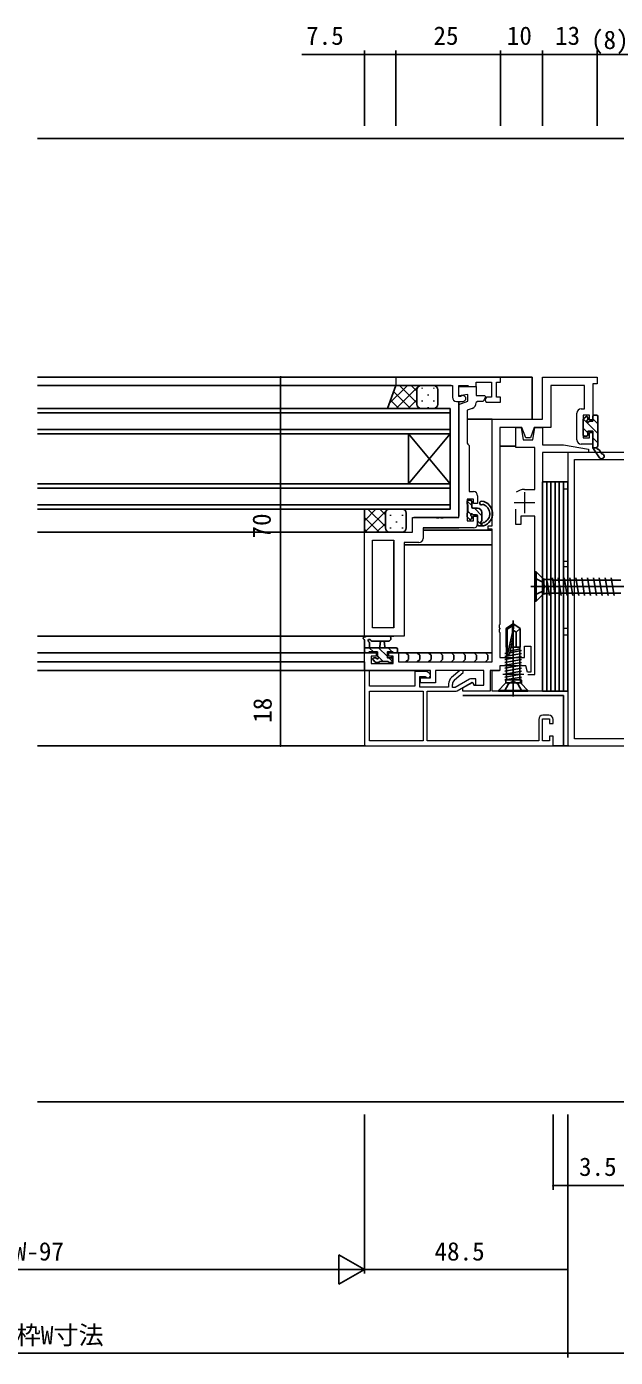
# Model space of a CAD drawing. Units: millimetres, scale not verified. Extents: x -567 to 567, y -403 to 403.
# Drawn here: x 210.7 to 351.2, y -236.6 to 81 of the extents above; entities that cross this region are included whole.
import ezdxf
from ezdxf.enums import TextEntityAlignment as Align

# ---------------------------------------------------------------- set-up
doc = ezdxf.new("R2010")
doc.units = ezdxf.units.MM
doc.header["$LTSCALE"] = 2
doc.layers.add('0-2_YKK_11', color=7, linetype='Continuous', lineweight=18)
for name, color, linetype in [('0-3_YKK_12', 2, 'Continuous'), ('0-4_YKK_13', 4, 'Continuous'), ('0-6_YKK_D', 6, 'Continuous')]:
    doc.layers.add(name, color=color, linetype=linetype)
doc.styles.add('ＭＳ ゴシック', font='')
doc.styles.get('ＭＳ ゴシック').set_extended_font_data('MS Gothic')

msp = doc.modelspace()

# ---------------------------------------------------------------- linework, layer by layer
at = {"layer": '0-2_YKK_11'}
for p, q in [((313.29, -8.426), (314.79, -8.426)), ((341.99, -17.626), (341.99, -11.226)), ((298.29, -41.556), (298.29, -62.496)), ((292.49, -77.626), (305.29, -77.626)), ((335.29, -83.326), (333.89, -83.326))]:
    msp.add_line(p, q, dxfattribs=at)
at = {"layer": '0-2_YKK_11', "color": 2}
for p, q in [((329.49, -30.126), (329.49, -35.126)), ((331.99, -32.626), (326.99, -32.626)), ((326.79, -71.126), (326.79, -76.126)), ((329.29, -73.626), (324.29, -73.626))]:
    msp.add_line(p, q, dxfattribs=at)
at = {"layer": '0-2_YKK_11'}
for points in [[(298.19, -69.226), (297.09, -69.226), (297.09, -68.426), (299.39, -68.426), (299.39, -70.626), (321.79, -70.626), (321.79, -38.926), (320.79, -38.926), (320.79, -38.126), (321.79, -38.126), (321.79, -12.626), (333.79, -12.626), (333.79, -2.626), (346.79, -2.626), (346.79, -4.256), (345.79, -4.256), (345.79, -12.826), (344.99, -12.826), (344.99, -11.726), (343.49, -11.726), (343.49, -17.126), (344.99, -17.126), (344.99, -15.826), (345.79, -15.826), (345.79, -18.626), (342.99, -18.626)], [(323.79, -2.626), (298.79, -2.626), (298.79, -4.626), (307.832, -4.626), (308.015, -4.506), (308.565, -4.506), (308.748, -4.626), (308.832, -4.626), (309.015, -4.506), (309.565, -4.506), (309.748, -4.626), (312.29, -4.626), (312.29, -7.426)], [(314.37, -7.166), (314.19, -7.226), (313.79, -7.226), (313.79, -4.626), (315.99, -4.626), (316.19, -4.826), (317.99, -4.826), (317.99, -3.826), (321.59, -3.826), (321.59, -7.426), (320.417, -7.426), (320.052, -8.059), (320.379, -8.626), (323.79, -8.626), (323.79, -7.426), (322.79, -7.426), (322.79, -3.826), (323.79, -3.826), (323.79, -2.626)], [(313.79, -36.126), (313.79, -9.126), (315.99, -8.326), (315.99, -6.738), (313.79, -7.126), (313.79, -4.826), (317.99, -4.826), (317.99, -7.026), (320.017, -7.026), (320.213, -7.367), (319.602, -8.426), (318.29, -8.426), (317.99, -8.718)], [(342.99, -10.226), (343.79, -10.226), (343.79, -4.626), (335.79, -4.626), (335.79, -14.626), (331.8, -14.626), (330.89, -17.126), (329.79, -17.126), (328.88, -14.626), (323.59, -14.626)], [(317.004, -10.085), (315.79, -10.527), (315.79, -18.426), (315.99, -18.626), (316.29, -18.926), (316.29, -29.926), (317.29, -29.926)], [(323.59, -14.626), (323.59, -61.668), (323.47, -61.851), (323.47, -62.401), (323.59, -62.585), (323.59, -62.668), (323.47, -62.851), (323.47, -63.401), (323.59, -63.585), (323.59, -69.526), (329.49, -69.526), (329.49, -66.826), (330.99, -66.826), (330.99, -73.026), (330.19, -73.026), (329.79, -71.526), (323.59, -71.526), (323.59, -72.626), (321.29, -72.626), (321.29, -77.626), (314.79, -77.626), (314.79, -76.826), (317.059, -75.517), (317.411, -76.126), (319.79, -76.126), (319.79, -72.626), (308.29, -72.626), (308.29, -75.626), (304.69, -75.626), (304.69, -74.426), (307.09, -74.426), (307.09, -72.626), (291.29, -72.626), (291.29, -68.426), (294.09, -68.426), (294.09, -69.226), (292.92, -69.226), (292.92, -70.996), (298.19, -70.996), (298.19, -69.226)], [(329.49, -29.426), (331.99, -29.426), (331.99, -19.426), (327.39, -19.426), (327.39, -14.626), (328.661, -14.626), (329.19, -17.626), (331.461, -17.626), (331.99, -14.626), (333.79, -14.626), (333.79, -18.826), (338.79, -18.826), (344.79, -19.826), (344.79, -20.626), (333.79, -20.626), (333.79, -66.668), (333.67, -66.851), (333.67, -67.401), (333.79, -67.585), (333.79, -67.668), (333.67, -67.851), (333.67, -68.401), (333.79, -68.585), (333.79, -77.626), (327.248, -77.626), (327.065, -77.506), (326.515, -77.506), (326.332, -77.626), (321.79, -77.626), (321.79, -72.626), (323.541, -72.626)], [(364.79, -20.626), (339.79, -20.626), (339.79, -27.626), (338.79, -27.626), (338.79, -29.256), (339.79, -29.256), (339.79, -46.626), (338.79, -46.626), (338.79, -47.826), (339.79, -47.826), (339.79, -62.626), (338.79, -62.626), (338.79, -64.126), (339.79, -64.126), (339.79, -90.626), (364.79, -90.626)], [(363.16, -88.996), (341.42, -88.996), (341.42, -22.256), (363.16, -22.256)], [(318.29, -30.926), (318.29, -32.826), (317.29, -32.826), (317.29, -31.726), (315.79, -31.726), (315.79, -36.926), (317.29, -36.926), (317.29, -35.826), (318.29, -35.826), (318.29, -37.626)], [(330.277, -73.626), (331.99, -73.626), (331.99, -53.085), (332.11, -52.901), (332.11, -52.351), (331.99, -52.168), (331.99, -35.826), (328.59, -35.826), (328.59, -37.826), (327.39, -37.826), (327.39, -34.176)], [(304.29, -42.126), (300.79, -42.126), (300.79, -64.426), (291.29, -64.426), (291.29, -39.626), (302.79, -39.626), (302.79, -36.126), (308.332, -36.126), (308.515, -36.246), (309.065, -36.246), (309.248, -36.126), (309.332, -36.126), (309.515, -36.246), (310.065, -36.246), (310.248, -36.126), (313.79, -36.126)], [(317.29, -38.626), (305.29, -38.626), (305.29, -41.126)], [(306.79, -73.307), (306.131, -72.926), (303.29, -72.926), (303.29, -76.426), (292.49, -76.426), (292.49, -72.626), (291.29, -72.626), (291.29, -90.626)], [(312.814, -74.891), (314.89, -73.113), (314.89, -72.626), (314.075, -72.626), (312.089, -74.328)], [(311.39, -75.847), (311.39, -76.626), (304.49, -76.626), (304.49, -74.126), (305.81, -74.126), (306.19, -74.346)], [(316.344, -74.76), (312.939, -76.726), (312.29, -76.726), (312.29, -76.031)], [(313.412, -77.492), (317.007, -75.417), (317.44, -76.167), (317.89, -76.046), (317.89, -74.626), (316.844, -74.626)], [(332.89, -84.326), (332.89, -89.426), (306.29, -89.426), (306.29, -77.626), (312.912, -77.626)], [(291.29, -90.626), (336.29, -90.626), (336.29, -88.326), (335.49, -88.326), (335.49, -89.426), (333.79, -89.426), (333.79, -84.226), (335.49, -84.226), (335.49, -85.326), (336.29, -85.326), (336.29, -84.326)]]:
    msp.add_lwpolyline(points, dxfattribs=at)
for points in [[(298.29, -41.556), (298.29, -62.496), (293.22, -62.496), (293.22, -41.556)], [(292.49, -77.626), (305.29, -77.626), (305.29, -89.426), (292.49, -89.426)]]:
    msp.add_lwpolyline(points, close=True, dxfattribs=at)
for centre, radius, start, end in [((313.29, -7.426), 1, 180.00001, 269.99999), ((314.79, -7.726), 0.7, 269.99999, 126.8699), ((316.491, -8.675), 1.5, 290.00003, 358.37985), ((342.99, -11.226), 1, 90.00001, 179.99999), ((342.99, -17.626), 1, 180.00001, 269.99999), ((317.29, -30.926), 1, 0.00005, 90.00003), ((329.49, -32.626), 3.2, 90.00001, 128.36652), ((317.29, -37.626), 1, 270.00005, 0.00003), ((304.29, -41.126), 1, 270.00005, 0.00003), ((306.49, -73.826), 0.6, 239.99998, 60), ((313.39, -75.847), 2, 130.58716, 180.00001), ((313.79, -76.031), 1.5, 130.58716, 180.00001), ((316.844, -75.626), 1, 90.00004, 120.00005), ((312.912, -76.626), 1, 270.00004, 300.00005), ((333.89, -84.326), 1, 90.00001, 179.99999), ((335.29, -84.326), 1, 0.00001, 89.99999)]:
    msp.add_arc(centre, radius, start, end, dxfattribs=at)
at = {"layer": '0-3_YKK_12'}
for p, q in [((213.29, 54.374), (371.79, 54.374)), ((313.79, -2.626), (213.29, -2.626)), ((213.29, -2.626), (331.29, -2.626)), ((331.29, -12.626), (331.29, -2.626)), ((311.996, -4.626), (213.29, -4.626)), ((313.79, -35.826), (313.79, -8.426)), ((311.79, -10.126), (213.29, -10.126)), ((213.29, -11.126), (311.79, -11.126)), ((315.79, -12.626), (321.79, -12.626)), ((311.79, -15.126), (213.29, -15.126)), ((301.79, -16.126), (301.79, -28.126)), ((311.79, -16.126), (301.79, -28.126)), ((311.79, -28.126), (301.79, -16.126)), ((311.79, -16.126), (311.79, -28.126)), ((323.59, -19.126), (327.39, -19.126)), ((311.79, -28.126), (213.29, -28.126)), ((213.29, -29.126), (311.79, -29.126)), ((311.79, -33.126), (213.29, -33.126)), ((303.088, -36.126), (313.49, -36.126)), ((298.29, -39.626), (213.29, -39.626)), ((305.29, -39.126), (321.773, -39.126)), ((305.588, -38.626), (313.79, -38.626)), ((298.29, -41.856), (298.29, -62.196)), ((300.79, -42.626), (321.79, -42.626)), ((298.29, -64.426), (213.29, -64.426)), ((213.29, -68.426), (294.39, -68.426)), ((296.79, -68.426), (321.79, -68.426)), ((291.29, -70.626), (213.29, -70.626)), ((213.29, -72.626), (306.79, -72.626)), ((291.29, -70.626), (291.29, -72.626)), ((291.59, -90.626), (213.29, -90.626)), ((336.29, -90.626), (340.09, -90.626)), ((213.29, -175.626), (354.79, -175.626))]:
    msp.add_line(p, q, dxfattribs=at)
for points in [[(213.29, -16.126), (311.79, -16.126), (311.79, -10.126)], [(213.29, -34.126), (311.79, -34.126), (311.79, -28.126)]]:
    msp.add_lwpolyline(points, dxfattribs=at)
at = {"layer": '0-4_YKK_13'}
for p, q in [((297.213, -8.958), (301.544, -4.626)), ((298.262, -6.077), (302.312, -10.126)), ((298.873, -10.126), (304.373, -4.626)), ((299.64, -4.626), (303.79, -8.776)), ((302.469, -4.626), (303.79, -5.948)), ((303.79, -5.626), (303.79, -9.126)), ((303.79, -5.626), (303.79, -9.126)), ((307.79, -4.626), (304.79, -4.626)), ((305.054, -5.179), (305.054, -5.379)), ((307.884, -5.179), (307.884, -5.379)), ((308.79, -5.626), (308.79, -9.126)), ((297.507, -8.15), (299.484, -10.126)), ((301.701, -10.126), (303.79, -8.037)), ((305.054, -8.209), (305.054, -8.409)), ((306.469, -6.794), (306.469, -6.994)), ((307.884, -8.209), (307.884, -8.409)), ((304.79, -10.126), (296.79, -10.126)), ((304.53, -10.126), (304.557, -10.099)), ((307.79, -10.126), (304.79, -10.126)), ((306.469, -9.824), (306.469, -10.024)), ((346.994, -16.058), (343.566, -12.631)), ((343.582, -12.614), (344.082, -12.114)), ((344.594, -12.326), (344.594, -12.665)), ((345.794, -12.026), (345.794, -13.126)), ((346.994, -13.813), (345.794, -12.613)), ((346.694, -11.726), (346.094, -11.726)), ((346.994, -12.026), (346.994, -19.007)), ((343.494, -16.426), (343.494, -12.826)), ((344.594, -15.904), (343.494, -14.804)), ((344.594, -15.526), (344.594, -16.426)), ((345.794, -15.526), (344.594, -15.526)), ((345.055, -13.126), (345.794, -13.126)), ((345.794, -15.526), (345.794, -19.527)), ((344.294, -16.726), (343.794, -16.726)), ((346.994, -18.304), (345.794, -17.104)), ((345.972, -19.527), (345.794, -19.349)), ((346.694, -19.527), (345.794, -19.527)), ((345.794, -19.527), (347.399, -21.867)), ((347.971, -20.932), (347.29, -19.954)), ((297.29, -34.126), (291.29, -34.126)), ((291.29, -34.126), (291.29, -39.626)), ((291.29, -36.895), (294.059, -34.126)), ((291.387, -39.626), (296.499, -34.515)), ((292.126, -34.126), (296.29, -38.291)), ((294.954, -34.126), (296.29, -35.462)), ((296.678, -34.335), (296.887, -34.126)), ((300.29, -34.126), (297.29, -34.126)), ((298.969, -34.126), (298.969, -34.285)), ((315.79, -32.326), (315.79, -32.826)), ((316.894, -33.299), (315.814, -32.219)), ((315.99, -33.026), (315.99, -35.026)), ((316.709, -35.359), (315.994, -34.644)), ((316.59, -32.026), (316.09, -32.026)), ((316.89, -33.626), (316.89, -32.326)), ((317.19, -33.926), (318.29, -33.926)), ((319.294, -35.699), (317.522, -33.926)), ((319.29, -34.926), (319.29, -36.876)), ((291.29, -36.119), (294.797, -39.626)), ((294.216, -39.626), (296.29, -37.552)), ((296.29, -35.126), (296.29, -38.626)), ((296.29, -35.126), (296.29, -38.626)), ((297.554, -35.5), (297.554, -35.7)), ((298.969, -37.115), (298.969, -37.315)), ((300.384, -35.5), (300.384, -35.7)), ((301.29, -35.126), (301.29, -38.626)), ((315.79, -35.226), (315.79, -35.826)), ((315.878, -36.038), (316.378, -36.538)), ((316.89, -36.326), (316.89, -35.987)), ((317.351, -35.526), (317.99, -35.526)), ((318.29, -35.826), (318.29, -37.826)), ((319.294, -37.944), (318.294, -36.944)), ((319.29, -37.587), (319.29, -38.126)), ((319.774, -37.326), (319.758, -37.326)), ((291.29, -38.948), (291.969, -39.626)), ((297.29, -39.626), (291.29, -39.626)), ((297.044, -39.626), (297.069, -39.602)), ((300.29, -39.626), (297.29, -39.626)), ((297.554, -38.53), (297.554, -38.73)), ((300.384, -38.53), (300.384, -38.73)), ((318.59, -38.126), (319.69, -38.126)), ((331.99, -49.126), (331.99, -56.126)), ((332.29, -49.126), (333.817, -50.654)), ((336.84, -54.726), (336.14, -50.526)), ((338.24, -54.726), (337.54, -50.526)), ((339.64, -54.726), (338.94, -50.526)), ((341.04, -54.726), (340.34, -50.526)), ((342.44, -54.726), (341.74, -50.526)), ((343.84, -54.726), (343.14, -50.526)), ((345.24, -54.726), (344.54, -50.526)), ((346.64, -54.726), (345.94, -50.526)), ((348.04, -54.726), (347.34, -50.526)), ((349.44, -54.726), (348.74, -50.526)), ((350.84, -54.726), (350.14, -50.526)), ((330.99, -52.626), (357.99, -52.626)), ((334.11, -50.946), (334.11, -54.306)), ((334.524, -50.946), (336.21, -50.946)), ((334.914, -51.446), (335.44, -54.726)), ((336.232, -51.076), (352.49, -51.076)), ((331.99, -56.126), (332.29, -56.126)), ((332.29, -56.126), (333.817, -54.599)), ((334.524, -54.306), (335.373, -54.306)), ((335.352, -54.176), (352.49, -54.176)), ((325.09, -62.672), (326.64, -61.626)), ((325.39, -62.831), (326.64, -61.988)), ((325.39, -68.678), (325.39, -62.831)), ((326.64, -61.626), (326.94, -61.626)), ((326.64, -63.588), (326.64, -61.626)), ((326.94, -61.626), (326.64, -61.626)), ((326.64, -63.588), (326.64, -61.988)), ((326.79, -78.829), (326.79, -60.701)), ((326.79, -63.133), (326.94, -61.626)), ((326.79, -64.733), (326.79, -61.626)), ((326.79, -63.025), (327.49, -63.526)), ((328.49, -62.672), (326.94, -61.626)), ((327.49, -63.526), (328.49, -62.672)), ((327.49, -67.126), (327.49, -63.526)), ((328.49, -67.126), (328.49, -62.672)), ((291.29, -68.126), (291.29, -65.446)), ((297.018, -64.426), (291.856, -64.426)), ((292.49, -66.046), (292.49, -67.226)), ((297.018, -65.626), (293.057, -65.629)), ((294.99, -67.226), (295.092, -66.082)), ((296.19, -67.226), (296.088, -66.082)), ((325.447, -68.836), (326.64, -63.588)), ((325.881, -68.733), (326.79, -64.733)), ((291.29, -67.226), (298.89, -67.226)), ((292.19, -68.426), (291.59, -68.426)), ((293.45, -68.226), (292.45, -67.226)), ((293.59, -69.626), (293.929, -69.626)), ((293.79, -68.426), (294.391, -68.426)), ((294.043, -68.426), (294.391, -68.774)), ((295.75, -70.526), (294.39, -69.167)), ((296.79, -69.322), (294.695, -67.226)), ((296.79, -68.426), (297.39, -68.426)), ((296.936, -68.426), (297.115, -68.606)), ((297.94, -68.226), (296.94, -67.226)), ((297.978, -70.51), (297.095, -69.626)), ((297.721, -69.226), (297.721, -69.629)), ((298.89, -68.426), (298.29, -68.426)), ((298.92, -68.426), (321.79, -68.426)), ((299.19, -67.526), (299.19, -68.126)), ((325.39, -68.511), (324.811, -68.614)), ((328.769, -68.614), (324.811, -69.314)), ((328.769, -69.314), (324.811, -70.014)), ((325.09, -67.126), (325.39, -67.126)), ((325.19, -68.22), (325.39, -68.177)), ((328.769, -67.914), (325.954, -68.412)), ((326.039, -68.035), (328.39, -67.52)), ((326.246, -67.126), (328.49, -67.126)), ((328.39, -67.126), (328.39, -74.926)), ((293.878, -70.639), (293.378, -70.139)), ((294.312, -70.728), (294.043, -70.996)), ((294.69, -70.726), (294.09, -70.726)), ((296.99, -70.526), (294.89, -70.526)), ((297.204, -70.728), (296.936, -70.996)), ((297.69, -70.726), (297.19, -70.726)), ((297.99, -69.926), (297.99, -70.426)), ((324.811, -70.714), (328.769, -70.014)), ((324.811, -71.414), (328.769, -70.714)), ((324.811, -72.114), (328.769, -71.414)), ((324.811, -72.814), (328.769, -72.114)), ((324.811, -73.514), (328.769, -72.814)), ((323.29, -77.396), (324.914, -75.773)), ((324.811, -74.214), (328.769, -73.514)), ((324.811, -74.914), (328.769, -74.214)), ((324.811, -74.926), (328.769, -74.926)), ((325.06, -75.419), (325.06, -74.926)), ((325.06, -75.626), (328.52, -75.626)), ((328.769, -74.739), (327.71, -74.926)), ((328.52, -75.419), (328.52, -74.926)), ((330.29, -77.396), (328.667, -75.773)), ((328.697, -74.926), (328.769, -74.914)), ((328.769, -74.97), (328.769, -75.827)), ((338.79, -78.626), (314.79, -78.626)), ((323.29, -77.626), (323.29, -77.396)), ((323.29, -77.396), (330.29, -77.396)), ((323.29, -77.626), (330.29, -77.626)), ((330.29, -77.626), (330.29, -77.396)), ((338.79, -78.626), (338.79, -90.626))]:
    msp.add_line(p, q, dxfattribs=at)
for points in [[(304.79, -4.626), (298.79, -4.626), (296.79, -10.119)], [(331.99, -49.126), (332.29, -49.126), (332.29, -56.126)], [(331.99, -50.626), (333.707, -51.481), (334.316, -52.626)], [(331.99, -54.627), (333.707, -53.771), (334.316, -52.626)], [(325.09, -67.126), (325.09, -62.672), (325.39, -62.831)], [(294.39, -69.165), (294.39, -68.226), (292.39, -68.226)], [(298.09, -68.226), (296.79, -68.226), (296.79, -69.626), (297.69, -69.626)], [(301.205, -68.426), (301.805, -69.026), (301.805, -70.026), (301.205, -70.626)], [(303.913, -68.426), (304.513, -69.026), (304.513, -70.026), (303.913, -70.626)], [(306.621, -68.426), (307.221, -69.026), (307.221, -70.026), (306.621, -70.626)], [(309.329, -68.426), (309.929, -69.026), (309.929, -70.026), (309.329, -70.626)], [(312.036, -68.426), (312.636, -69.026), (312.636, -70.026), (312.036, -70.626)], [(314.744, -68.426), (315.344, -69.026), (315.344, -70.026), (314.744, -70.626)], [(317.452, -68.426), (318.052, -69.026), (318.052, -70.026), (317.452, -70.626)], [(320.16, -68.426), (320.76, -69.026), (320.76, -70.026), (320.16, -70.626)], [(325.19, -67.126), (325.19, -68.22), (325.19, -74.926)], [(324.74, -77.626), (325.645, -75.811), (326.79, -75.202)], [(328.84, -77.626), (327.935, -75.811), (326.79, -75.202)]]:
    msp.add_lwpolyline(points, dxfattribs=at)
for points in [[(334.79, -27.626), (334.79, -77.626), (333.79, -77.626), (333.79, -27.626)], [(335.79, -27.626), (335.79, -77.626), (334.79, -77.626), (334.79, -27.626)], [(336.79, -27.626), (336.79, -77.626), (335.79, -77.626), (335.79, -27.626)], [(337.79, -27.626), (337.79, -77.626), (336.79, -77.626), (336.79, -27.626)], [(338.79, -27.626), (338.79, -77.626), (337.79, -77.626), (337.79, -27.626)], [(339.79, -27.626), (339.79, -77.626), (338.79, -77.626), (338.79, -27.626)]]:
    msp.add_lwpolyline(points, close=True, dxfattribs=at)
for centre, radius, start, end in [((304.79, -5.626), 1, 90, 180), ((304.79, -5.626), 1, 90, 180), ((307.79, -5.626), 1, 0, 90), ((304.79, -9.126), 1, 180, 270), ((304.79, -9.126), 1, 180, 270), ((307.79, -9.126), 1, 270, 0), ((343.794, -12.826), 0.3, 135, 180), ((344.294, -12.326), 0.3, 0, 135), ((344.294, -12.665), 0.3, 303.05573, 0), ((346.094, -12.026), 0.3, 90, 180), ((346.694, -12.026), 0.3, 360, 90), ((344.594, -13.126), 0.25, 123.05573, 326.94427), ((345.055, -13.426), 0.3, 90, 146.94427), ((343.794, -16.426), 0.3, 180, 270), ((344.294, -16.426), 0.3, 270, 0), ((346.694, -19.007), 0.3, 300, 360), ((346.994, -19.527), 0.3, 120, 274.80938), ((347.044, -20.125), 0.3, 34.80938, 94.80938), ((347.894, -21.527), 0.6, 214.45664, 82.64632), ((297.29, -35.126), 1, 90, 180), ((297.29, -35.126), 1, 90, 180), ((300.29, -35.126), 1, 0, 90), ((316.09, -32.326), 0.3, 90, 180), ((315.99, -32.826), 0.2, 180, 270), ((316.59, -32.326), 0.3, 0, 90), ((317.19, -33.626), 0.3, 180, 270), ((318.29, -34.926), 1, 0, 90), ((319.24, -32.676), 0.45, 81.7197, 298.51557), ((318.87, -35.22), 3.02, 285.75696, 81.7197), ((319.598, -33.335), 0.3, 68.87126, 118.51557), ((318.87, -35.22), 2.32, 296.57888, 68.87126), ((315.99, -35.226), 0.2, 90, 180), ((316.09, -35.826), 0.3, 180, 225), ((316.59, -36.326), 0.3, 225, 0), ((316.89, -35.526), 0.25, 33.05573, 236.94427), ((316.59, -35.987), 0.3, 0, 56.94427), ((317.351, -35.226), 0.3, 213.05573, 270), ((317.99, -35.826), 0.3, 0, 90), ((318.59, -37.826), 0.3, 180, 270), ((319.29, -37.337), 0.25, 123.05573, 328.21528), ((318.99, -36.876), 0.3, 303.05573, 0), ((319.758, -37.626), 0.3, 90, 148.21528), ((319.774, -37.026), 0.3, 270, 296.57888), ((297.29, -38.626), 1, 180, 270), ((297.29, -38.626), 1, 180, 270), ((300.29, -38.626), 1, 270, 0), ((334.524, -49.946), 1, 225, 270), ((334.524, -55.306), 1, 90, 135), ((291.29, -64.926), 0.3, 79.47122, 240), ((290.99, -65.446), 0.3, 0, 60), ((291.4, -64.337), 0.3, 259.47122, 319.47122), ((291.856, -64.726), 0.3, 90, 139.47122), ((292.49, -65.526), 0.3, 19.18976, 240), ((292.19, -66.046), 0.3, 0, 60), ((293.057, -65.329), 0.3, 199.18976, 270.04023), ((295.59, -66.126), 0.5, 5.09207, 174.90793), ((297.018, -65.026), 0.6, 270.04023, 90.04023), ((291.59, -68.126), 0.3, 180, 270), ((292.19, -68.226), 0.2, 270, 0), ((293.59, -69.926), 0.3, 90, 225), ((293.929, -69.926), 0.3, 33.05573, 90), ((294.39, -69.626), 0.25, 213.05573, 56.94427), ((294.69, -69.165), 0.3, 180, 236.94427), ((297.69, -69.926), 0.3, 0, 90), ((298.29, -68.226), 0.2, 180, 270), ((298.89, -67.526), 0.3, 0, 90), ((298.89, -68.126), 0.3, 270, 0), ((325.638, -68.678), 0.248, 180, 347.19096), ((294.09, -70.426), 0.3, 225, 270), ((294.69, -70.526), 0.2, 270, 0), ((297.19, -70.526), 0.2, 180, 270), ((297.69, -70.426), 0.3, 270, 0), ((324.56, -75.419), 0.5, 315, 0), ((329.02, -75.419), 0.5, 180, 225)]:
    msp.add_arc(centre, radius, start, end, dxfattribs=at)
at = {"layer": '0-6_YKK_D'}
for p, q in [((291.29, 57.374), (291.29, 75.374)), ((298.79, 57.374), (298.79, 75.374)), ((298.79, 57.374), (298.79, 75.374)), ((298.79, 74.374), (323.79, 74.374)), ((323.79, 57.374), (323.79, 75.374)), ((323.79, 57.374), (323.79, 75.374)), ((333.79, 74.374), (323.79, 74.374)), ((333.79, 57.374), (333.79, 75.374)), ((333.79, 57.374), (333.79, 75.374)), ((333.79, 74.374), (346.79, 74.374)), ((346.79, 57.374), (346.79, 75.374)), ((346.79, 57.374), (346.79, 75.374)), ((346.79, 74.374), (354.79, 74.374)), ((271.29, -72.626), (271.29, -2.626)), ((271.29, -72.626), (271.29, -90.626)), ((291.29, -178.626), (291.29, -216.626)), ((291.29, -178.626), (291.29, -216.626)), ((336.29, -178.626), (336.29, -196.626)), ((339.79, -178.626), (339.79, -196.626)), ((339.79, -178.626), (339.79, -236.626)), ((339.79, -178.626), (339.79, -236.626)), ((339.79, -178.626), (339.79, -216.626)), ((291.29, -215.626), (285.228, -212.126)), ((285.228, -212.126), (285.228, -219.126)), ((139.29, -215.626), (284.29, -215.626)), ((291.29, -215.626), (279.166, -215.626)), ((291.29, -215.626), (285.228, -219.126)), ((339.79, -215.626), (291.29, -215.626)), ((83.79, -235.626), (339.79, -235.626))]:
    msp.add_line(p, q, dxfattribs=at)
for points in [[(298.79, 74.374), (291.29, 74.374), (276.39, 74.374)], [(336.29, -195.626), (339.79, -195.626), (354.69, -195.626)], [(339.79, -235.626), (354.79, -235.626), (373.21, -235.626)]]:
    msp.add_lwpolyline(points, dxfattribs=at)
for centre, start, end in [((291.29, 74.374), 0, 180), ((291.29, 74.374), 180, 0), ((298.79, 74.374), 0, 180), ((298.79, 74.374), 0, 180), ((298.79, 74.374), 180, 0), ((298.79, 74.374), 180, 0), ((323.79, 74.374), 0, 180), ((323.79, 74.374), 0, 180), ((323.79, 74.374), 180, 0), ((323.79, 74.374), 180, 0), ((333.79, 74.374), 0, 180), ((333.79, 74.374), 0, 180), ((333.79, 74.374), 180, 0), ((333.79, 74.374), 180, 0), ((346.79, 74.374), 0, 180), ((346.79, 74.374), 0, 180), ((346.79, 74.374), 180, 0), ((346.79, 74.374), 180, 0), ((271.29, -2.626), 90, 270), ((271.29, -2.626), 270, 90), ((271.29, -72.626), 90, 270), ((271.29, -72.626), 90, 270), ((271.29, -72.626), 270, 90), ((271.29, -72.626), 270, 90), ((271.29, -90.626), 90, 270), ((271.29, -90.626), 270, 90), ((336.29, -195.626), 0, 180), ((336.29, -195.626), 180, 0), ((339.79, -195.626), 0, 180), ((339.79, -195.626), 180, 0), ((339.79, -215.626), 0, 180), ((339.79, -215.626), 180, 0), ((339.79, -235.626), 0, 180), ((339.79, -235.626), 0, 180), ((339.79, -235.626), 180, 0), ((339.79, -235.626), 180, 0)]:
    msp.add_arc(centre, 0.106, start, end, dxfattribs=at)

# ---------------------------------------------------------------- texts
at = {"layer": '0-6_YKK_D', "style": 'ＭＳ ゴシック'}
for s, p in [('7.5', (277.39, 75.374)), ('25', (307.77, 75.374)), ('10', (325.27, 75.374)), ('13', (336.77, 75.374)), ('(8)', (345.35, 74.374)), ('3.5', (342.49, -194.626)), ('Wn=W-97', (198.67, -214.826)), ('48.5', (308.02, -214.826)), ('既設枠W寸法', (196.11, -234.826))]:
    msp.add_text(s, height=4.399, dxfattribs=at).set_placement(p, align=Align.BOTTOM_LEFT)
for s, p in [('70', (270.29, -41.146)), ('18', (270.49, -85.146))]:
    msp.add_text(s, height=4.399, rotation=90, dxfattribs=at).set_placement(p, align=Align.BOTTOM_LEFT)

doc.saveas('drawing.dxf')
